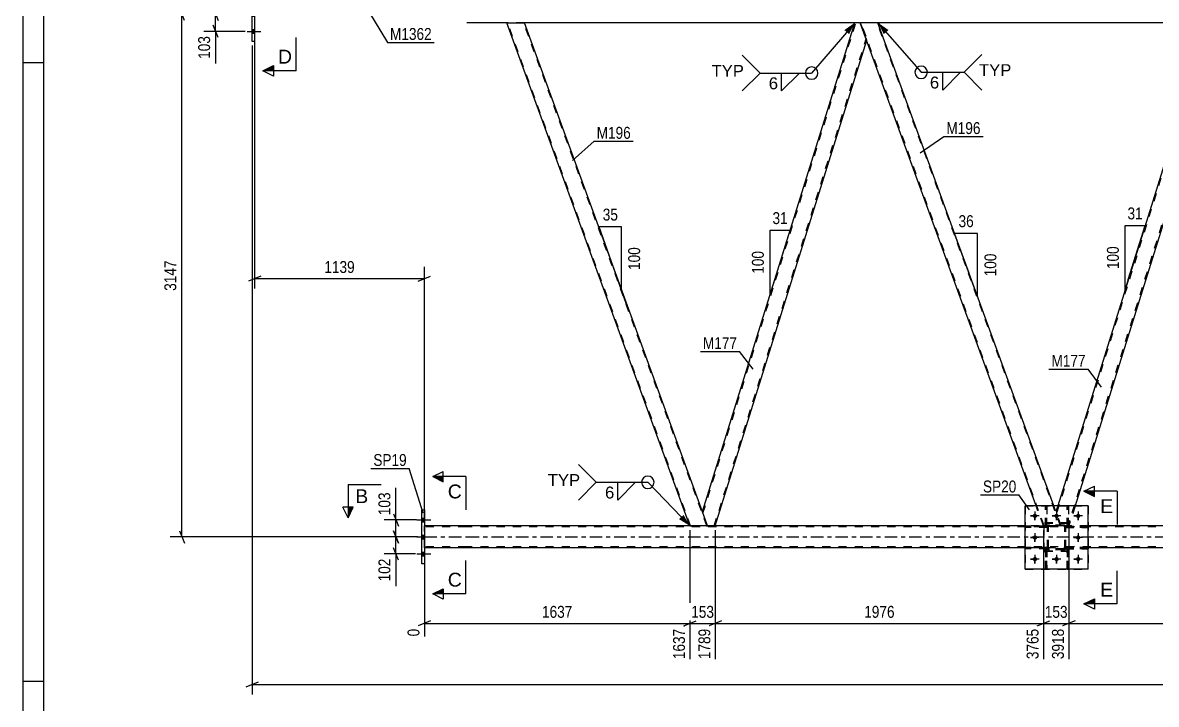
# Model space of a CAD drawing. Header units: millimetres. Extents: x 0 to 841, y 0 to 594.
# Drawn here: x 0 to 273, y 292.5 to 456.6 of the extents above; entities that cross this region are included whole.
import ezdxf

# ---------------------------------------------------------------- set-up
doc = ezdxf.new("R2010")
doc.units = ezdxf.units.MM
doc.linetypes.add('DXK_LINE_DOT2', pattern=[3.9198, 1.9599, -1.9599])
doc.linetypes.add('DXK_LINE_DOT3', pattern=[5.9187, 2.979, -0.9799, 0.9799, -0.9799])
doc.styles.add('Arial', font='ARIAL.TTF', dxfattribs={"height": 0.2})
doc.styles.add('Arial Narrow', font='ARIALN.TTF', dxfattribs={"height": 0.2})

# ---------------------------------------------------------------- blocks, each defined once
blk = doc.blocks.new('Unknown-814748373-1133')
at = {"color": 5, "linetype": 'Continuous'}
for p, q in [((0, 594), (0, 0)), ((5, 589), (5, 5)), ((5, 447), (0, 447)), ((5, 298), (0, 298))]:
    blk.add_line(p, q, dxfattribs=at)
blk = doc.blocks.new('Bolt-814748373-3107 - 3007')
at = {"color": 1, "linetype": 'Continuous'}
for p, q in [((243.75, 338.88), (243.75, 338.18)), ((248.95, 338.88), (248.95, 338.18)), ((254.15, 338.88), (254.15, 338.18)), ((242.71, 337.84), (243.4, 337.84)), ((243.75, 336.8), (243.75, 337.49)), ((244.79, 337.84), (244.1, 337.84)), ((247.91, 337.84), (248.6, 337.84)), ((248.95, 336.8), (248.95, 337.49)), ((249.99, 337.84), (249.3, 337.84)), ((253.11, 337.84), (253.8, 337.84)), ((254.15, 336.8), (254.15, 337.49)), ((255.19, 337.84), (254.5, 337.84)), ((243.75, 333.68), (243.75, 332.98)), ((254.15, 333.68), (254.15, 332.98)), ((242.71, 332.64), (243.4, 332.64)), ((243.75, 331.6), (243.75, 332.29)), ((244.79, 332.64), (244.1, 332.64)), ((253.11, 332.64), (253.8, 332.64)), ((254.15, 331.6), (254.15, 332.29)), ((255.19, 332.64), (254.5, 332.64)), ((243.75, 328.48), (243.75, 327.78)), ((248.95, 328.48), (248.95, 327.78)), ((254.15, 328.48), (254.15, 327.78)), ((242.71, 327.44), (243.4, 327.44)), ((243.75, 326.4), (243.75, 327.09)), ((244.79, 327.44), (244.1, 327.44)), ((247.91, 327.44), (248.6, 327.44)), ((248.95, 326.4), (248.95, 327.09)), ((249.99, 327.44), (249.3, 327.44)), ((253.11, 327.44), (253.8, 327.44)), ((254.15, 326.4), (254.15, 327.09)), ((255.19, 327.44), (254.5, 327.44))]:
    blk.add_line(p, q, dxfattribs=at)
blk = doc.blocks.new('Part-814748373-3459 - 3007')
at = {"color": 7, "linetype": 'DXK_LINE_DOT2'}
for p, q in [((251.95, 336.04), (245.95, 336.04)), ((245.95, 329.24), (245.95, 336.04)), ((251.95, 329.24), (251.95, 336.04)), ((251.95, 329.24), (245.95, 329.24))]:
    blk.add_line(p, q, dxfattribs=at)
blk = doc.blocks.new('Part-814748373-3338 - 3007')
at = {"color": 2, "linetype": 'Continuous'}
for p, q in [((160.67, 335.42), (116.55, 456.64)), ((116.55, 456.64), (120.81, 456.64)), ((163.69, 338.84), (120.81, 456.64))]:
    blk.add_line(p, q, dxfattribs=at)
at = {"color": 7, "linetype": 'DXK_LINE_DOT2'}
for p, q in [((160.84, 335.42), (116.72, 456.64)), ((164.76, 335.42), (120.64, 456.64)), ((164.93, 335.42), (163.69, 338.84)), ((160.67, 335.42), (164.93, 335.42))]:
    blk.add_line(p, q, dxfattribs=at)
blk = doc.blocks.new('Bolt-814748373-3244 - 3007')
at = {"linetype": 'Continuous'}
for points in [[(96.73, 336.44), (96.73, 337.32), (96.09, 337.32), (96.09, 336.44)], [(96.73, 336.44), (96.73, 337.32), (96.09, 337.32), (96.09, 336.44)], [(96.73, 336.44), (96.73, 337.32), (96.09, 337.32), (96.09, 336.44)], [(96.73, 332.34), (96.73, 333.22), (96.09, 333.22), (96.09, 332.34)], [(96.73, 332.34), (96.73, 333.22), (96.09, 333.22), (96.09, 332.34)], [(96.73, 328.24), (96.73, 329.12), (96.09, 329.12), (96.09, 328.24)], [(96.73, 328.24), (96.73, 329.12), (96.09, 329.12), (96.09, 328.24)], [(96.73, 328.24), (96.73, 329.12), (96.09, 329.12), (96.09, 328.24)]]:
    blk.add_hatch(color=1, dxfattribs=at).paths.add_polyline_path(points)
at = {"color": 1, "linetype": 'Continuous'}
for p, q in [((94.93, 336.88), (98.25, 336.88)), ((94.93, 336.88), (98.25, 336.88)), ((94.93, 336.88), (98.25, 336.88)), ((96.09, 337.32), (96.73, 337.32)), ((96.09, 337.32), (96.73, 337.32)), ((96.09, 337.32), (96.73, 337.32)), ((96.09, 336.44), (96.73, 336.44)), ((96.09, 336.44), (96.73, 336.44)), ((96.09, 336.44), (96.73, 336.44)), ((96.09, 333.22), (96.73, 333.22)), ((96.09, 333.22), (96.73, 333.22)), ((94.93, 332.78), (98.25, 332.78)), ((94.93, 332.78), (98.25, 332.78)), ((96.09, 332.34), (96.73, 332.34)), ((96.09, 332.34), (96.73, 332.34)), ((94.93, 328.68), (98.25, 328.68)), ((94.93, 328.68), (98.25, 328.68)), ((94.93, 328.68), (98.25, 328.68)), ((96.09, 329.12), (96.73, 329.12)), ((96.09, 329.12), (96.73, 329.12)), ((96.09, 329.12), (96.73, 329.12)), ((96.09, 328.24), (96.73, 328.24)), ((96.09, 328.24), (96.73, 328.24)), ((96.09, 328.24), (96.73, 328.24))]:
    blk.add_line(p, q, dxfattribs=at)
blk = doc.blocks.new('Bolt-814748373-3245 - 3007')
at = {"linetype": 'Continuous'}
for points in [[(55.86, 462.3), (55.86, 463.18), (55.22, 463.18), (55.22, 462.3)], [(55.86, 462.3), (55.86, 463.18), (55.22, 463.18), (55.22, 462.3)], [(55.86, 462.3), (55.86, 463.18), (55.22, 463.18), (55.22, 462.3)], [(55.86, 458.2), (55.86, 459.08), (55.22, 459.08), (55.22, 458.2)], [(55.86, 458.2), (55.86, 459.08), (55.22, 459.08), (55.22, 458.2)], [(55.86, 454.1), (55.86, 454.98), (55.22, 454.98), (55.22, 454.1)], [(55.86, 454.1), (55.86, 454.98), (55.22, 454.98), (55.22, 454.1)], [(55.86, 454.1), (55.86, 454.98), (55.22, 454.98), (55.22, 454.1)]]:
    blk.add_hatch(color=1, dxfattribs=at).paths.add_polyline_path(points)
at = {"color": 1, "linetype": 'Continuous'}
for p, q in [((54.06, 462.74), (57.38, 462.74)), ((54.06, 462.74), (57.38, 462.74)), ((54.06, 462.74), (57.38, 462.74)), ((55.22, 463.18), (55.86, 463.18)), ((55.22, 463.18), (55.86, 463.18)), ((55.22, 463.18), (55.86, 463.18)), ((55.22, 462.3), (55.86, 462.3)), ((55.22, 462.3), (55.86, 462.3)), ((55.22, 462.3), (55.86, 462.3)), ((54.06, 458.64), (57.38, 458.64)), ((54.06, 458.64), (57.38, 458.64)), ((55.22, 459.08), (55.86, 459.08)), ((55.22, 459.08), (55.86, 459.08)), ((55.22, 458.2), (55.86, 458.2)), ((55.22, 458.2), (55.86, 458.2)), ((54.06, 454.54), (57.38, 454.54)), ((54.06, 454.54), (57.38, 454.54)), ((54.06, 454.54), (57.38, 454.54)), ((55.22, 454.98), (55.86, 454.98)), ((55.22, 454.98), (55.86, 454.98)), ((55.22, 454.98), (55.86, 454.98)), ((55.22, 454.1), (55.86, 454.1)), ((55.22, 454.1), (55.86, 454.1)), ((55.22, 454.1), (55.86, 454.1))]:
    blk.add_line(p, q, dxfattribs=at)
blk = doc.blocks.new('Part-814748373-3254 - 3007')
at = {"color": 7, "linetype": 'DXK_LINE_DOT2'}
for p, q in [((251.5, 325.04), (251.5, 329.87)), ((251.5, 329.87), (251.82, 329.87)), ((251.5, 329.27), (251.82, 329.27)), ((251.82, 329.87), (251.82, 325.04)), ((251.82, 325.04), (251.5, 325.04))]:
    blk.add_line(p, q, dxfattribs=at)
blk = doc.blocks.new('Part-814748373-3262 - 3007')
at = {"color": 7, "linetype": 'DXK_LINE_DOT2'}
for p, q in [((285.76, 456.64), (248.94, 338.52)), ((288.23, 452.76), (251.66, 335.42)), ((288.37, 452.39), (288.35, 452.44)), ((288.37, 452.39), (288.35, 452.44)), ((249.22, 340.24), (248.8, 338.89)), ((250.07, 335.42), (248.8, 338.89)), ((253.41, 340.24), (251.91, 335.42)), ((251.91, 335.42), (250.07, 335.42))]:
    blk.add_line(p, q, dxfattribs=at)
at = {"color": 2, "linetype": 'Continuous'}
for p, q in [((285.5, 456.64), (249.22, 340.24)), ((286.82, 456.64), (285.5, 456.64)), ((288.35, 452.44), (286.82, 456.64)), ((288.37, 452.39), (253.41, 340.24))]:
    blk.add_line(p, q, dxfattribs=at)
blk = doc.blocks.new('Part-814748373-3267 - 3007')
at = {"color": 2, "linetype": 'Continuous'}
for p, q in [((205.94, 456.64), (201.69, 456.64)), ((248.31, 340.24), (205.94, 456.64)), ((244.06, 340.24), (203.22, 452.44))]:
    blk.add_line(p, q, dxfattribs=at)
at = {"color": 7, "linetype": 'DXK_LINE_DOT2'}
for p, q in [((201.69, 456.64), (203.22, 452.44)), ((245.98, 335.42), (201.86, 456.64)), ((249.9, 335.42), (205.77, 456.64)), ((245.81, 335.42), (244.06, 340.24)), ((250.07, 335.42), (248.31, 340.24)), ((250.07, 335.42), (245.81, 335.42))]:
    blk.add_line(p, q, dxfattribs=at)
blk = doc.blocks.new('Part-814748373-3272 - 3007')
at = {"color": 2, "linetype": 'Continuous'}
for p, q in [((163.67, 338.89), (200.37, 456.64)), ((201.69, 456.64), (200.37, 456.64)), ((203.22, 452.44), (201.69, 456.64)), ((166.78, 335.42), (203.24, 452.39)), ((164.93, 335.42), (163.69, 338.84))]:
    blk.add_line(p, q, dxfattribs=at)
at = {"color": 7, "linetype": 'DXK_LINE_DOT2'}
for p, q in [((163.8, 338.52), (200.62, 456.64)), ((166.52, 335.42), (203.1, 452.76)), ((203.24, 452.39), (203.22, 452.44)), ((203.24, 452.39), (203.22, 452.44)), ((163.69, 338.84), (163.67, 338.89)), ((164.93, 335.42), (166.78, 335.42))]:
    blk.add_line(p, q, dxfattribs=at)
blk = doc.blocks.new('Part-814748373-3285 - 3007')
at = {"color": 2, "linetype": 'Continuous'}
for p, q in [((106.85, 335.42), (96.73, 335.42)), ((241.35, 335.42), (106.95, 335.42)), ((496.75, 335.42), (256.55, 335.42)), ((106.85, 330.14), (96.73, 330.14)), ((241.35, 330.14), (106.95, 330.14)), ((496.75, 330.14), (256.55, 330.14))]:
    blk.add_line(p, q, dxfattribs=at)
at = {"color": 7, "linetype": 'DXK_LINE_DOT2'}
for p, q in [((96.73, 330.14), (96.73, 335.42)), ((106.85, 335.18), (96.73, 335.18)), ((782.45, 335.18), (106.95, 335.18)), ((256.55, 335.42), (241.35, 335.42)), ((106.85, 330.38), (96.73, 330.38)), ((782.45, 330.38), (106.95, 330.38)), ((256.55, 330.14), (241.35, 330.14))]:
    blk.add_line(p, q, dxfattribs=at)
at = {"color": 7, "linetype": 'DXK_LINE_DOT3'}
for p, q in [((96.73, 332.78), (106.85, 332.78)), ((106.95, 332.78), (782.45, 332.78))]:
    blk.add_line(p, q, dxfattribs=at)
blk = doc.blocks.new('Part-814748373-3290 - 3007')
at = {"color": 2, "linetype": 'Continuous'}
for p, q in [((96.09, 326.28), (96.09, 339.28)), ((96.09, 339.28), (96.73, 339.28)), ((96.73, 339.28), (96.73, 326.28)), ((96.73, 326.28), (96.09, 326.28))]:
    blk.add_line(p, q, dxfattribs=at)
blk = doc.blocks.new('Part-814748373-3408 - 3007')
at = {"color": 7, "linetype": 'DXK_LINE_DOT2'}
for p, q in [((256.55, 330.2), (251.15, 330.2)), ((251.15, 330.2), (251.15, 329.88)), ((251.15, 329.88), (256.55, 329.88)), ((251.75, 329.88), (251.75, 330.2)), ((256.55, 329.88), (256.55, 330.2))]:
    blk.add_line(p, q, dxfattribs=at)
blk = doc.blocks.new('Part-814748373-3316 - 3007')
at = {"color": 2, "linetype": 'Continuous'}
for p, q in [((116.55, 456.64), (106.95, 456.64)), ((200.37, 456.64), (120.81, 456.64)), ((285.5, 456.64), (205.94, 456.64))]:
    blk.add_line(p, q, dxfattribs=at)
at = {"color": 7, "linetype": 'DXK_LINE_DOT2'}
for p, q in [((120.81, 456.64), (116.55, 456.64)), ((205.94, 456.64), (200.37, 456.64))]:
    blk.add_line(p, q, dxfattribs=at)
blk = doc.blocks.new('Part-814748373-3438 - 3007')
at = {"color": 7, "linetype": 'DXK_LINE_DOT2'}
for p, q in [((246.75, 330.2), (241.35, 330.2)), ((241.35, 329.88), (241.35, 330.2)), ((246.75, 329.88), (241.35, 329.88)), ((246.15, 329.88), (246.15, 330.2)), ((246.75, 330.2), (246.75, 329.88))]:
    blk.add_line(p, q, dxfattribs=at)
blk = doc.blocks.new('Bolt-814748373-3317 - 3007')
at = {"linetype": 'Continuous'}
for points in [[(244.27, 337.84, -1), (243.23, 337.84, -1)], [(249.47, 337.84, -1), (248.43, 337.84, -1)], [(254.67, 337.84, -1), (253.63, 337.84, -1)], [(244.27, 332.64, -1), (243.23, 332.64, -1)], [(254.67, 332.64, -1), (253.63, 332.64, -1)], [(244.27, 327.44, -1), (243.23, 327.44, -1)], [(249.47, 327.44, -1), (248.43, 327.44, -1)], [(254.67, 327.44, -1), (253.63, 327.44, -1)]]:
    blk.add_hatch(color=1, dxfattribs=at).paths.add_polyline_path(points)
at = {"color": 1, "linetype": 'Continuous'}
for p, q in [((243.75, 338.88), (243.75, 336.8)), ((248.95, 338.88), (248.95, 336.8)), ((254.15, 338.88), (254.15, 336.8)), ((244.79, 337.84), (242.71, 337.84)), ((249.99, 337.84), (247.91, 337.84)), ((255.19, 337.84), (253.11, 337.84)), ((243.75, 333.68), (243.75, 331.6)), ((254.15, 333.68), (254.15, 331.6)), ((244.79, 332.64), (242.71, 332.64)), ((255.19, 332.64), (253.11, 332.64)), ((243.75, 328.48), (243.75, 326.4)), ((248.95, 328.48), (248.95, 326.4)), ((254.15, 328.48), (254.15, 326.4)), ((244.79, 327.44), (242.71, 327.44)), ((249.99, 327.44), (247.91, 327.44)), ((255.19, 327.44), (253.11, 327.44))]:
    blk.add_line(p, q, dxfattribs=at)
blk = doc.blocks.new('Part-814748373-3388 - 3007')
at = {"color": 7, "linetype": 'DXK_LINE_DOT2'}
for p, q in [((246.3, 325.04), (246.3, 329.87)), ((246.3, 329.87), (246.62, 329.87)), ((246.3, 329.27), (246.62, 329.27)), ((246.62, 329.87), (246.62, 325.04)), ((246.62, 325.04), (246.3, 325.04))]:
    blk.add_line(p, q, dxfattribs=at)
blk = doc.blocks.new('Part-814748373-3394 - 3007')
at = {"color": 7, "linetype": 'DXK_LINE_DOT2'}
for p, q in [((246.3, 335.39), (246.3, 340.24)), ((246.3, 340.24), (246.62, 340.24)), ((246.62, 340.24), (246.62, 335.39)), ((246.3, 335.99), (246.62, 335.99)), ((246.62, 335.39), (246.3, 335.39))]:
    blk.add_line(p, q, dxfattribs=at)
blk = doc.blocks.new('Part-814748373-3399 - 3007')
at = {"color": 7, "linetype": 'DXK_LINE_DOT2'}
for p, q in [((251.15, 335.08), (251.15, 335.4)), ((251.15, 335.4), (256.55, 335.4)), ((256.55, 335.08), (251.15, 335.08)), ((251.75, 335.08), (251.75, 335.4)), ((256.55, 335.4), (256.55, 335.08))]:
    blk.add_line(p, q, dxfattribs=at)
blk = doc.blocks.new('Part-814748373-3405 - 3007')
at = {"color": 7, "linetype": 'DXK_LINE_DOT2'}
for p, q in [((256.55, 335.4), (251.15, 335.4)), ((251.15, 335.4), (251.15, 335.08)), ((251.15, 335.08), (256.55, 335.08)), ((251.75, 335.08), (251.75, 335.4)), ((256.55, 335.08), (256.55, 335.4))]:
    blk.add_line(p, q, dxfattribs=at)
blk = doc.blocks.new('Part-814748373-3411 - 3007')
at = {"color": 7, "linetype": 'DXK_LINE_DOT2'}
for p, q in [((251.5, 335.39), (251.5, 340.24)), ((251.5, 340.24), (251.82, 340.24)), ((251.82, 340.24), (251.82, 335.39)), ((251.5, 335.99), (251.82, 335.99)), ((251.82, 335.39), (251.5, 335.39))]:
    blk.add_line(p, q, dxfattribs=at)
blk = doc.blocks.new('Part-814748373-3416 - 3007')
at = {"color": 7, "linetype": 'DXK_LINE_DOT2'}
for p, q in [((251.95, 336.17), (245.95, 336.17)), ((245.95, 329.37), (245.95, 336.17)), ((251.95, 329.37), (251.95, 336.17)), ((251.95, 329.37), (245.95, 329.37))]:
    blk.add_line(p, q, dxfattribs=at)
blk = doc.blocks.new('Part-814748373-3432 - 3007')
at = {"color": 7, "linetype": 'DXK_LINE_DOT2'}
for p, q in [((251.15, 329.88), (251.15, 330.2)), ((251.15, 330.2), (256.55, 330.2)), ((256.55, 329.88), (251.15, 329.88)), ((251.75, 329.88), (251.75, 330.2)), ((256.55, 330.2), (256.55, 329.88))]:
    blk.add_line(p, q, dxfattribs=at)
blk = doc.blocks.new('Part-814748373-3435 - 3007')
at = {"color": 7, "linetype": 'DXK_LINE_DOT2'}
for p, q in [((246.75, 335.4), (241.35, 335.4)), ((241.35, 335.08), (241.35, 335.4)), ((246.75, 335.08), (241.35, 335.08)), ((246.15, 335.08), (246.15, 335.4)), ((246.75, 335.4), (246.75, 335.08))]:
    blk.add_line(p, q, dxfattribs=at)
blk = doc.blocks.new('Part-814748373-3441 - 3007')
at = {"color": 2, "linetype": 'Continuous'}
for p, q in [((251.5, 340.24), (251.5, 340.24)), ((251.82, 340.24), (251.5, 340.24)), ((251.82, 340.24), (251.82, 340.24))]:
    blk.add_line(p, q, dxfattribs=at)
at = {"color": 7, "linetype": 'DXK_LINE_DOT2'}
for p, q in [((251.5, 335.39), (251.5, 340.24)), ((251.82, 335.39), (251.82, 340.24)), ((251.5, 335.99), (251.82, 335.99)), ((251.82, 335.39), (251.5, 335.39))]:
    blk.add_line(p, q, dxfattribs=at)
blk = doc.blocks.new('Part-814748373-3450 - 3007')
at = {"color": 7, "linetype": 'DXK_LINE_DOT2'}
for p, q in [((246.62, 329.87), (246.3, 329.87)), ((246.3, 329.87), (246.3, 325.04)), ((246.3, 329.27), (246.62, 329.27)), ((246.62, 325.04), (246.62, 329.87)), ((246.3, 325.04), (246.62, 325.04))]:
    blk.add_line(p, q, dxfattribs=at)
blk = doc.blocks.new('Part-814748373-3456 - 3007')
at = {"color": 2, "linetype": 'Continuous'}
for p, q in [((256.55, 340.24), (241.35, 340.24)), ((241.35, 325.04), (241.35, 340.24)), ((256.55, 325.04), (256.55, 340.24)), ((256.55, 325.04), (241.35, 325.04))]:
    blk.add_line(p, q, dxfattribs=at)
blk = doc.blocks.new('Part-814748373-3457 - 3007')
at = {"color": 7, "linetype": 'DXK_LINE_DOT2'}
for p, q in [((241.35, 340.24), (256.55, 340.24)), ((241.35, 340.24), (241.35, 325.04)), ((256.55, 340.24), (256.55, 325.04)), ((241.35, 325.04), (256.55, 325.04))]:
    blk.add_line(p, q, dxfattribs=at)
blk = doc.blocks.new('Part-814748373-3458 - 3007')
at = {"color": 7, "linetype": 'DXK_LINE_DOT2'}
for p, q in [((246.75, 335.16), (246.79, 335.34)), ((246.79, 335.34), (246.75, 335.16)), ((246.75, 330.12), (246.75, 335.16)), ((246.99, 335.16), (247.01, 335.25)), ((246.99, 330.12), (246.99, 335.16)), ((247.01, 335.25), (247.06, 335.33)), ((247.04, 335.6), (247.23, 335.64)), ((247.23, 335.64), (247.04, 335.6)), ((247.06, 335.33), (247.14, 335.38)), ((247.14, 335.38), (247.23, 335.4)), ((250.67, 335.64), (247.23, 335.64)), ((247.23, 335.4), (250.67, 335.4)), ((250.67, 335.64), (250.85, 335.6)), ((250.85, 335.6), (250.67, 335.64)), ((250.67, 335.4), (250.76, 335.38)), ((250.76, 335.38), (250.84, 335.33)), ((250.84, 335.33), (250.89, 335.25)), ((250.89, 335.25), (250.91, 335.16)), ((250.91, 330.12), (250.91, 335.16)), ((251.11, 335.34), (251.15, 335.16)), ((251.15, 335.16), (251.11, 335.34)), ((251.15, 330.12), (251.15, 335.16)), ((246.79, 329.93), (246.75, 330.12)), ((246.75, 330.12), (246.79, 329.93)), ((247.01, 330.03), (246.99, 330.12)), ((247.06, 329.95), (247.01, 330.03)), ((247.23, 329.64), (247.04, 329.67)), ((247.04, 329.67), (247.23, 329.64)), ((247.14, 329.9), (247.06, 329.95)), ((247.23, 329.88), (247.14, 329.9)), ((250.67, 329.88), (247.23, 329.88)), ((250.67, 329.64), (247.23, 329.64)), ((250.76, 329.9), (250.67, 329.88)), ((250.85, 329.67), (250.67, 329.64)), ((250.67, 329.64), (250.85, 329.67)), ((250.84, 329.95), (250.76, 329.9)), ((250.89, 330.03), (250.84, 329.95)), ((250.91, 330.12), (250.89, 330.03)), ((251.15, 330.12), (251.11, 329.93)), ((251.11, 329.93), (251.15, 330.12))]:
    blk.add_line(p, q, dxfattribs=at)
at = {"color": 7, "linetype": 'DXK_LINE_DOT3'}
blk.add_line((248.95, 332.64), (248.95, 332.64), dxfattribs=at)
at = {"color": 7, "linetype": 'DXK_LINE_DOT2'}
for centre, start, end in [((247.23, 335.16), 112.5, 157.5), ((247.23, 335.16), 112.5, 157.5), ((250.67, 335.16), 22.5, 67.5), ((250.67, 335.16), 22.5, 67.5), ((247.23, 330.12), 202.5, 247.5), ((247.23, 330.12), 202.5, 247.5), ((250.67, 330.12), 292.5, 337.5), ((250.67, 330.12), 292.5, 337.5)]:
    blk.add_arc(centre, 0.48, start, end, dxfattribs=at)
blk = doc.blocks.new('Part-814748373-3470 - 3007')
at = {"color": 2, "linetype": 'Continuous'}
for p, q in [((246.3, 340.24), (246.3, 340.24)), ((246.62, 340.24), (246.3, 340.24)), ((246.62, 340.24), (246.62, 340.24))]:
    blk.add_line(p, q, dxfattribs=at)
at = {"color": 7, "linetype": 'DXK_LINE_DOT2'}
for p, q in [((246.3, 335.39), (246.3, 340.24)), ((246.62, 335.39), (246.62, 340.24)), ((246.3, 335.99), (246.62, 335.99)), ((246.62, 335.39), (246.3, 335.39))]:
    blk.add_line(p, q, dxfattribs=at)
blk = doc.blocks.new('Part-814748373-3478 - 3007')
at = {"color": 7, "linetype": 'DXK_LINE_DOT2'}
for p, q in [((251.82, 329.87), (251.5, 329.87)), ((251.5, 329.87), (251.5, 325.04)), ((251.5, 329.27), (251.82, 329.27)), ((251.82, 325.04), (251.82, 329.87)), ((251.5, 325.04), (251.82, 325.04))]:
    blk.add_line(p, q, dxfattribs=at)
blk = doc.blocks.new('Part-814748373-3484 - 3007')
at = {"color": 2, "linetype": 'Continuous'}
for p, q in [((55.22, 452.14), (55.22, 465.14)), ((55.22, 465.14), (55.86, 465.14)), ((55.86, 465.14), (55.86, 452.14)), ((55.86, 452.14), (55.22, 452.14))]:
    blk.add_line(p, q, dxfattribs=at)
blk = doc.blocks.new('Part-814748373-3485 - 3007')
at = {"color": 7, "linetype": 'DXK_LINE_DOT2'}
for p, q in [((246.75, 335.16), (246.79, 335.34)), ((246.79, 335.34), (246.75, 335.16)), ((246.75, 330.12), (246.75, 335.16)), ((246.99, 335.16), (247.01, 335.25)), ((246.99, 330.12), (246.99, 335.16)), ((247.01, 335.25), (247.06, 335.33)), ((247.04, 335.6), (247.23, 335.64)), ((247.23, 335.64), (247.04, 335.6)), ((247.06, 335.33), (247.14, 335.38)), ((247.14, 335.38), (247.23, 335.4)), ((250.67, 335.64), (247.23, 335.64)), ((247.23, 335.4), (250.67, 335.4)), ((250.67, 335.64), (250.85, 335.6)), ((250.85, 335.6), (250.67, 335.64)), ((250.67, 335.4), (250.76, 335.38)), ((250.76, 335.38), (250.84, 335.33)), ((250.84, 335.33), (250.89, 335.25)), ((250.89, 335.25), (250.91, 335.16)), ((250.91, 330.12), (250.91, 335.16)), ((251.11, 335.34), (251.15, 335.16)), ((251.15, 335.16), (251.11, 335.34)), ((251.15, 330.12), (251.15, 335.16)), ((246.79, 329.93), (246.75, 330.12)), ((246.75, 330.12), (246.79, 329.93)), ((247.01, 330.03), (246.99, 330.12)), ((247.06, 329.95), (247.01, 330.03)), ((247.23, 329.64), (247.04, 329.67)), ((247.04, 329.67), (247.23, 329.64)), ((247.14, 329.9), (247.06, 329.95)), ((247.23, 329.88), (247.14, 329.9)), ((250.67, 329.88), (247.23, 329.88)), ((250.67, 329.64), (247.23, 329.64)), ((250.76, 329.9), (250.67, 329.88)), ((250.85, 329.67), (250.67, 329.64)), ((250.67, 329.64), (250.85, 329.67)), ((250.84, 329.95), (250.76, 329.9)), ((250.89, 330.03), (250.84, 329.95)), ((250.91, 330.12), (250.89, 330.03)), ((251.15, 330.12), (251.11, 329.93)), ((251.11, 329.93), (251.15, 330.12))]:
    blk.add_line(p, q, dxfattribs=at)
at = {"color": 7, "linetype": 'DXK_LINE_DOT3'}
blk.add_line((248.95, 332.64), (248.95, 332.64), dxfattribs=at)
at = {"color": 7, "linetype": 'DXK_LINE_DOT2'}
for centre, start, end in [((247.23, 335.16), 112.5, 157.5), ((247.23, 335.16), 112.5, 157.5), ((250.67, 335.16), 22.5, 67.5), ((250.67, 335.16), 22.5, 67.5), ((247.23, 330.12), 202.5, 247.5), ((247.23, 330.12), 202.5, 247.5), ((250.67, 330.12), 292.5, 337.5), ((250.67, 330.12), 292.5, 337.5)]:
    blk.add_arc(centre, 0.48, start, end, dxfattribs=at)
blk = doc.blocks.new('Part-814748373-3488 - 3007')
at = {"color": 7, "linetype": 'DXK_LINE_DOT2'}
for p, q in [((246.75, 335.4), (241.35, 335.4)), ((241.35, 335.4), (241.35, 335.08)), ((246.75, 335.08), (241.35, 335.08)), ((246.15, 335.08), (246.15, 335.4)), ((246.75, 335.08), (246.75, 335.4))]:
    blk.add_line(p, q, dxfattribs=at)
blk = doc.blocks.new('Part-814748373-3489 - 3007')
at = {"color": 7, "linetype": 'DXK_LINE_DOT2'}
for p, q in [((246.75, 330.2), (241.35, 330.2)), ((241.35, 330.2), (241.35, 329.88)), ((246.75, 329.88), (241.35, 329.88)), ((246.15, 329.88), (246.15, 330.2)), ((246.75, 329.88), (246.75, 330.2))]:
    blk.add_line(p, q, dxfattribs=at)
blk = doc.blocks.new('StraightDimension-814748373-3992 - 3007')
at = {"color": 7, "linetype": 'Continuous'}
for p, q in [((55.22, 451.14), (55.22, 294.81)), ((56.72, 297.81), (53.72, 296.61)), ((55.22, 297.21), (793.31, 297.21))]:
    blk.add_line(p, q, dxfattribs=at)
blk = doc.blocks.new('StraightDimension-814748373-3955 - 3007')
at = {"color": 7, "linetype": 'Continuous'}
for p, q in [((160.67, 334.42), (160.67, 303.35)), ((96.73, 329.14), (96.73, 308.83)), ((98.23, 312.56), (95.23, 311.36)), ((96.73, 311.96), (160.67, 311.96)), ((159.17, 311.36), (162.17, 312.56))]:
    blk.add_line(p, q, dxfattribs=at)
at = {"color": 0}
blk.add_wipeout([(132.96, 312.71), (132.96, 316.91), (124.45, 316.91), (124.45, 312.71)], dxfattribs=at)
at = {"color": 0, "linetype": 'Continuous'}
for points in [[(96.13, 311.26), (91.93, 311.26), (91.93, 308.23), (96.13, 308.23)], [(160.07, 311.26), (155.87, 311.26), (155.87, 302.75), (160.07, 302.75)]]:
    blk.add_wipeout(points, dxfattribs=at)
at = {"color": 3, "style": 'Arial Narrow'}
blk.add_text('1637', height=2.863, dxfattribs=at).set_placement((125.05, 313.31))
at = {"color": 3, "linetype": 'Continuous', "style": 'Arial Narrow'}
for s, height, p in [('0', 2.86, (95.53, 308.83)), ('1637', 2.863, (159.47, 303.35))]:
    blk.add_text(s, height=height, rotation=90.0002, dxfattribs=at).set_placement(p)
blk = doc.blocks.new('AngleDimension-814748373-3550 - 3007')
at = {"color": 7, "linetype": 'Continuous'}
for p, q in [((265.45, 407.77), (270.27, 407.77)), ((265.45, 392.3), (270.27, 407.77)), ((265.45, 392.3), (265.45, 407.77)), ((266.22, 394.77), (270.27, 407.77))]:
    blk.add_line(p, q, dxfattribs=at)
at = {"color": 0}
for points in [[(270.29, 408.67), (270.29, 412.87), (265.43, 412.87), (265.43, 408.67)], [(264.55, 403.38), (260.35, 403.38), (260.35, 396.69), (264.55, 396.69)]]:
    blk.add_wipeout(points, dxfattribs=at)
at = {"color": 3, "style": 'Arial Narrow'}
blk.add_text('31', height=2.863, dxfattribs=at).set_placement((266.03, 409.27))
blk.add_text('100', height=2.863, rotation=90.0002, dxfattribs=at).set_placement((263.95, 397.29))
blk = doc.blocks.new('AngleDimension-814748373-3564 - 3007')
at = {"color": 7, "linetype": 'Continuous'}
for p, q in [((179.96, 406.64), (184.79, 406.64)), ((179.96, 391.18), (184.79, 406.64)), ((179.96, 391.18), (179.96, 406.64)), ((180.04, 391.41), (179.96, 391.18))]:
    blk.add_line(p, q, dxfattribs=at)
at = {"color": 0}
for points in [[(184.8, 407.54), (184.8, 411.74), (179.95, 411.74), (179.95, 407.54)], [(179.06, 402.25), (174.86, 402.25), (174.86, 395.57), (179.06, 395.57)]]:
    blk.add_wipeout(points, dxfattribs=at)
at = {"color": 3, "style": 'Arial Narrow'}
blk.add_text('31', height=2.863, dxfattribs=at).set_placement((180.55, 408.14))
blk.add_text('100', height=2.863, rotation=90.0002, dxfattribs=at).set_placement((178.46, 396.17))
blk = doc.blocks.new('StraightDimension-814748373-3651 - 3007')
at = {"color": 7, "linetype": 'Continuous'}
for p, q in [((55.86, 455.64), (55.86, 392.61)), ((96.73, 336.42), (96.73, 397.86)), ((57.36, 395.61), (54.36, 394.41)), ((55.86, 395.01), (96.73, 395.01)), ((95.23, 394.41), (98.23, 395.61))]:
    blk.add_line(p, q, dxfattribs=at)
at = {"color": 0}
blk.add_wipeout([(80.55, 395.76), (80.55, 399.96), (72.04, 399.96), (72.04, 395.76)], dxfattribs=at)
at = {"color": 3, "style": 'Arial Narrow'}
blk.add_text('1139', height=2.863, dxfattribs=at).set_placement((72.64, 396.36))
blk = doc.blocks.new('StraightDimension-814748373-3674 - 3007')
at = {"color": 7, "linetype": 'Continuous'}
for p, q in [((54.22, 458.64), (35.48, 458.64)), ((38.93, 457.14), (37.73, 460.14)), ((38.33, 332.78), (38.33, 458.64)), ((37.73, 334.28), (38.93, 331.28)), ((95.09, 332.78), (35.48, 332.78))]:
    blk.add_line(p, q, dxfattribs=at)
at = {"color": 0}
blk.add_wipeout([(37.58, 399.97), (33.38, 399.97), (33.38, 391.46), (37.58, 391.46)], dxfattribs=at)
at = {"color": 3, "style": 'Arial Narrow'}
blk.add_text('3147', height=2.863, rotation=90.0002, dxfattribs=at).set_placement((36.98, 392.06))
blk = doc.blocks.new('StraightDimension-814748373-3679 - 3007')
at = {"color": 7, "linetype": 'Continuous'}
for p, q in [((245.81, 334.42), (245.81, 303.35)), ((251.91, 334.42), (251.91, 303.35)), ((244.31, 311.36), (247.31, 312.56)), ((245.81, 311.96), (251.91, 311.96)), ((253.41, 312.56), (250.41, 311.36))]:
    blk.add_line(p, q, dxfattribs=at)
at = {"color": 0}
blk.add_wipeout([(252.2, 312.71), (252.2, 316.91), (245.52, 316.91), (245.52, 312.71)], dxfattribs=at)
at = {"color": 0, "linetype": 'Continuous'}
blk.add_wipeout([(251.31, 311.26), (247.11, 311.26), (247.11, 302.75), (251.31, 302.75)], dxfattribs=at)
at = {"color": 3, "style": 'Arial Narrow'}
blk.add_text('153', height=2.863, dxfattribs=at).set_placement((246.12, 313.31))
at = {"color": 3, "linetype": 'Continuous', "style": 'Arial Narrow'}
blk.add_text('3918', height=2.863, rotation=90.0002, dxfattribs=at).set_placement((250.71, 303.35))
blk = doc.blocks.new('StraightDimension-814748373-3705 - 3007')
at = {"color": 7, "linetype": 'Continuous'}
for p, q in [((251.91, 334.42), (251.91, 303.35)), ((330.94, 334.42), (330.94, 303.35)), ((253.41, 312.56), (250.41, 311.36)), ((251.91, 311.96), (330.94, 311.96)), ((329.44, 311.36), (332.44, 312.56))]:
    blk.add_line(p, q, dxfattribs=at)
at = {"color": 0}
blk.add_wipeout([(295.68, 312.71), (295.68, 316.91), (287.17, 316.91), (287.17, 312.71)], dxfattribs=at)
at = {"color": 0, "linetype": 'Continuous'}
blk.add_wipeout([(330.34, 311.26), (326.14, 311.26), (326.14, 302.75), (330.34, 302.75)], dxfattribs=at)
at = {"color": 3, "style": 'Arial Narrow'}
blk.add_text('1976', height=2.863, dxfattribs=at).set_placement((287.77, 313.31))
at = {"color": 3, "linetype": 'Continuous', "style": 'Arial Narrow'}
blk.add_text('5893', height=2.863, rotation=90.0002, dxfattribs=at).set_placement((329.74, 303.35))
blk = doc.blocks.new('StraightDimension-814748373-3936 - 3007')
at = {"color": 7, "linetype": 'Continuous'}
for p, q in [((160.67, 334.42), (160.67, 303.35)), ((166.78, 334.42), (166.78, 303.35)), ((159.17, 311.36), (162.17, 312.56)), ((160.67, 311.96), (166.78, 311.96)), ((168.28, 312.56), (165.28, 311.36))]:
    blk.add_line(p, q, dxfattribs=at)
at = {"color": 0}
blk.add_wipeout([(167.07, 312.71), (167.07, 316.91), (160.38, 316.91), (160.38, 312.71)], dxfattribs=at)
at = {"color": 0, "linetype": 'Continuous'}
blk.add_wipeout([(166.18, 311.26), (161.98, 311.26), (161.98, 302.75), (166.18, 302.75)], dxfattribs=at)
at = {"color": 3, "style": 'Arial Narrow'}
blk.add_text('153', height=2.863, dxfattribs=at).set_placement((160.98, 313.31))
at = {"color": 3, "linetype": 'Continuous', "style": 'Arial Narrow'}
blk.add_text('1789', height=2.863, rotation=90.0002, dxfattribs=at).set_placement((165.58, 303.35))
blk = doc.blocks.new('StraightDimension-814748373-3967 - 3007')
at = {"color": 7, "linetype": 'Continuous'}
for p, q in [((166.78, 334.42), (166.78, 303.35)), ((245.81, 334.42), (245.81, 303.35)), ((168.28, 312.56), (165.28, 311.36)), ((166.78, 311.96), (245.81, 311.96)), ((244.31, 311.36), (247.31, 312.56))]:
    blk.add_line(p, q, dxfattribs=at)
at = {"color": 0}
blk.add_wipeout([(210.55, 312.71), (210.55, 316.91), (202.04, 316.91), (202.04, 312.71)], dxfattribs=at)
at = {"color": 0, "linetype": 'Continuous'}
blk.add_wipeout([(245.21, 311.26), (241.01, 311.26), (241.01, 302.75), (245.21, 302.75)], dxfattribs=at)
at = {"color": 3, "style": 'Arial Narrow'}
blk.add_text('1976', height=2.863, dxfattribs=at).set_placement((202.64, 313.31))
at = {"color": 3, "linetype": 'Continuous', "style": 'Arial Narrow'}
blk.add_text('3765', height=2.863, rotation=90.0002, dxfattribs=at).set_placement((244.61, 303.35))
blk = doc.blocks.new('StraightDimension-814748373-4522 - 3007')
at = {"color": 7, "linetype": 'Continuous'}
for p, q in [((53.56, 458.64), (43.62, 458.64)), ((45.87, 460.14), (47.07, 457.14)), ((46.47, 454.54), (46.47, 458.64)), ((47.07, 453.04), (45.87, 456.04)), ((53.56, 454.54), (43.62, 454.54))]:
    blk.add_line(p, q, dxfattribs=at)
at = {"color": 0}
blk.add_wipeout([(45.72, 454.02), (41.52, 454.02), (41.52, 447.33), (45.72, 447.33)], dxfattribs=at)
at = {"color": 7, "linetype": 'Continuous'}
blk.add_line((46.47, 454.54), (46.47, 446.81), dxfattribs=at)
blk.add_line((46.47, 454.54), (46.47, 446.81), dxfattribs=at)
at = {"color": 3, "style": 'Arial Narrow'}
blk.add_text('103', height=2.863, rotation=90.0002, dxfattribs=at).set_placement((45.12, 447.93))
blk = doc.blocks.new('StraightDimension-814748373-10727 - 3007')
at = {"color": 7, "linetype": 'Continuous'}
for p, q in [((94.8, 336.88), (87.03, 336.88)), ((89.28, 338.38), (90.48, 335.38)), ((89.88, 332.78), (89.88, 336.88)), ((90.48, 331.28), (89.28, 334.28)), ((94.8, 332.78), (87.03, 332.78))]:
    blk.add_line(p, q, dxfattribs=at)
at = {"color": 0}
blk.add_wipeout([(89.13, 344.09), (84.93, 344.09), (84.93, 337.41), (89.13, 337.41)], dxfattribs=at)
at = {"color": 7, "linetype": 'Continuous'}
blk.add_line((89.88, 336.88), (89.88, 344.62), dxfattribs=at)
blk.add_line((89.88, 336.88), (89.88, 344.62), dxfattribs=at)
at = {"color": 3, "style": 'Arial Narrow'}
blk.add_text('103', height=2.863, rotation=90.0002, dxfattribs=at).set_placement((88.53, 338.01))
blk = doc.blocks.new('StraightDimension-814748373-10728 - 3007')
at = {"color": 7, "linetype": 'Continuous'}
for p, q in [((89.28, 334.28), (90.48, 331.28)), ((94.8, 332.78), (87.03, 332.78)), ((89.88, 328.68), (89.88, 332.78)), ((94.56, 328.68), (87.03, 328.68)), ((90.48, 327.18), (89.28, 330.18))]:
    blk.add_line(p, q, dxfattribs=at)
at = {"color": 0}
blk.add_wipeout([(89.13, 328.16), (84.93, 328.16), (84.93, 321.47), (89.13, 321.47)], dxfattribs=at)
at = {"color": 7, "linetype": 'Continuous'}
blk.add_line((89.88, 328.68), (89.88, 320.95), dxfattribs=at)
blk.add_line((89.88, 328.68), (89.88, 320.95), dxfattribs=at)
at = {"color": 3, "style": 'Arial Narrow'}
blk.add_text('102', height=2.863, rotation=90.0002, dxfattribs=at).set_placement((88.53, 322.07))
blk = doc.blocks.new('AngleDimension-814748373-10757 - 3007')
at = {"color": 7, "linetype": 'Continuous'}
for p, q in [((144.17, 407.48), (138.85, 407.48)), ((144.17, 392.18), (138.85, 407.48)), ((144.17, 392.18), (144.17, 407.48)), ((145.37, 388.73), (144.17, 392.18))]:
    blk.add_line(p, q, dxfattribs=at)
at = {"color": 0}
for points in [[(143.94, 408.38), (143.94, 412.58), (139.08, 412.58), (139.08, 408.38)], [(149.27, 403.17), (145.07, 403.17), (145.07, 396.48), (149.27, 396.48)]]:
    blk.add_wipeout(points, dxfattribs=at)
at = {"color": 3, "style": 'Arial Narrow'}
blk.add_text('35', height=2.863, dxfattribs=at).set_placement((139.68, 408.98))
blk.add_text('100', height=2.863, rotation=90.0002, dxfattribs=at).set_placement((148.67, 397.08))
blk = doc.blocks.new('AngleDimension-814748373-10759 - 3007')
at = {"color": 7, "linetype": 'Continuous'}
for p, q in [((227.92, 396.28), (224.41, 405.9)), ((229.95, 405.9), (224.41, 405.9)), ((229.95, 390.68), (224.41, 405.9)), ((229.95, 390.68), (229.95, 405.9))]:
    blk.add_line(p, q, dxfattribs=at)
at = {"color": 0}
for points in [[(229.61, 406.8), (229.61, 411), (224.75, 411), (224.75, 406.8)], [(235.05, 401.64), (230.85, 401.64), (230.85, 394.95), (235.05, 394.95)]]:
    blk.add_wipeout(points, dxfattribs=at)
at = {"color": 3, "style": 'Arial Narrow'}
blk.add_text('36', height=2.863, dxfattribs=at).set_placement((225.35, 407.4))
blk.add_text('100', height=2.863, rotation=90.0002, dxfattribs=at).set_placement((234.45, 395.55))
blk = doc.blocks.new('Mark-814748373-3053 - 3007')
at = {"color": 0}
blk.add_wipeout([(98.51, 452.49), (98.51, 455.49), (88.45, 455.49), (88.45, 452.49)], dxfattribs=at)
blk.add_wipeout([(98.51, 452.49), (98.51, 455.49), (88.45, 455.49), (88.45, 452.49)], dxfattribs=at)
at = {"color": 30, "linetype": 'Continuous'}
for p, q in [((81.69, 462.09), (87.85, 451.89)), ((87.85, 451.89), (99.11, 451.89))]:
    blk.add_line(p, q, dxfattribs=at)
at = {"color": 3, "style": 'Arial Narrow'}
blk.add_text('M1362', height=2.863, dxfattribs=at).set_placement((88.45, 452.49))
blk = doc.blocks.new('Mark-814748373-3334 - 3007')
at = {"color": 0}
blk.add_wipeout([(146.44, 428.68), (146.44, 431.68), (138.21, 431.68), (138.21, 428.68)], dxfattribs=at)
blk.add_wipeout([(146.44, 428.68), (146.44, 431.68), (138.21, 431.68), (138.21, 428.68)], dxfattribs=at)
at = {"color": 30, "linetype": 'Continuous'}
for p, q in [((132.36, 423.45), (137.61, 428.08)), ((137.61, 428.08), (147.04, 428.08))]:
    blk.add_line(p, q, dxfattribs=at)
at = {"color": 3, "style": 'Arial Narrow'}
blk.add_text('M196', height=2.863, dxfattribs=at).set_placement((138.21, 428.68))
blk = doc.blocks.new('Mark-814748373-3258 - 3007')
at = {"color": 0}
blk.add_wipeout([(255.95, 373.77), (255.95, 376.77), (247.72, 376.77), (247.72, 373.77)], dxfattribs=at)
blk.add_wipeout([(255.95, 373.77), (255.95, 376.77), (247.72, 376.77), (247.72, 373.77)], dxfattribs=at)
at = {"color": 30, "linetype": 'Continuous'}
for p in [(247.12, 373.17), (259.75, 368.89)]:
    blk.add_line(p, (256.55, 373.17), dxfattribs=at)
at = {"color": 3, "style": 'Arial Narrow'}
blk.add_text('M177', height=2.863, dxfattribs=at).set_placement((247.72, 373.77))
blk = doc.blocks.new('Mark-814748373-3263 - 3007')
at = {"color": 0}
blk.add_wipeout([(230.64, 429.82), (230.64, 432.82), (222.42, 432.82), (222.42, 429.82)], dxfattribs=at)
blk.add_wipeout([(230.64, 429.82), (230.64, 432.82), (222.42, 432.82), (222.42, 429.82)], dxfattribs=at)
at = {"color": 30, "linetype": 'Continuous'}
for p, q in [((216.11, 425.29), (221.82, 429.22)), ((221.82, 429.22), (231.24, 429.22))]:
    blk.add_line(p, q, dxfattribs=at)
at = {"color": 3, "style": 'Arial Narrow'}
blk.add_text('M196', height=2.863, dxfattribs=at).set_placement((222.42, 429.82))
blk = doc.blocks.new('Mark-814748373-3268 - 3007')
at = {"color": 0}
blk.add_wipeout([(172.02, 378.02), (172.02, 381.02), (163.79, 381.02), (163.79, 378.02)], dxfattribs=at)
blk.add_wipeout([(172.02, 378.02), (172.02, 381.02), (163.79, 381.02), (163.79, 378.02)], dxfattribs=at)
at = {"color": 30, "linetype": 'Continuous'}
for p in [(163.19, 377.42), (175.91, 373.22)]:
    blk.add_line(p, (172.62, 377.42), dxfattribs=at)
at = {"color": 3, "style": 'Arial Narrow'}
blk.add_text('M177', height=2.863, dxfattribs=at).set_placement((163.79, 378.02))
blk = doc.blocks.new('Mark-814748373-3286 - 3007')
at = {"color": 0}
blk.add_wipeout([(92.48, 349.88), (92.48, 352.88), (84.44, 352.88), (84.44, 349.88)], dxfattribs=at)
blk.add_wipeout([(92.48, 349.88), (92.48, 352.88), (84.44, 352.88), (84.44, 349.88)], dxfattribs=at)
at = {"color": 30, "linetype": 'Continuous'}
for p in [(83.84, 349.28), (96.41, 338.52)]:
    blk.add_line(p, (93.08, 349.28), dxfattribs=at)
at = {"color": 3, "style": 'Arial Narrow'}
blk.add_text('SP19', height=2.863, dxfattribs=at).set_placement((84.44, 349.88))
blk = doc.blocks.new('Mark-814748373-3452 - 3007')
at = {"color": 0}
blk.add_wipeout([(239.27, 343.5), (239.27, 346.5), (231.23, 346.5), (231.23, 343.5)], dxfattribs=at)
blk.add_wipeout([(239.27, 343.5), (239.27, 346.5), (231.23, 346.5), (231.23, 343.5)], dxfattribs=at)
at = {"color": 30, "linetype": 'Continuous'}
for p in [(230.63, 342.9), (242.4, 339.31)]:
    blk.add_line(p, (239.87, 342.9), dxfattribs=at)
at = {"color": 3, "style": 'Arial Narrow'}
blk.add_text('SP20', height=2.863, dxfattribs=at).set_placement((231.23, 343.5))
blk = doc.blocks.new('SectionMark-814748373-4746 - 3007')
at = {"color": 6, "linetype": 'Continuous'}
for p, q in [((57.86, 484.97), (60.36, 486.22)), ((65.86, 484.97), (57.86, 484.97)), ((65.86, 445.04), (57.86, 445.04)), ((60.36, 443.79), (57.86, 445.04))]:
    blk.add_line(p, q, dxfattribs=at)
at = {"color": 0, "linetype": 'Continuous'}
for points in [[(64.86, 479.72), (64.86, 483.22), (61.49, 483.22), (61.49, 479.72)], [(64.86, 446.79), (64.86, 450.29), (61.49, 450.29), (61.49, 446.79)]]:
    blk.add_wipeout(points, dxfattribs=at)
at = {"linetype": 'Continuous'}
for points in [[(60.36, 484.97), (60.36, 483.72), (57.86, 484.97)], [(60.36, 446.29), (60.36, 445.04), (57.86, 445.04)]]:
    blk.add_hatch(color=6, dxfattribs=at).paths.add_polyline_path(points)
at = {"color": 6, "linetype": 'Continuous'}
for p, q in [((60.36, 483.72), (60.36, 486.22)), ((57.86, 484.97), (60.36, 483.72)), ((65.86, 484.97), (65.86, 476.97)), ((65.86, 445.04), (65.86, 453.04)), ((57.86, 445.04), (60.36, 446.29)), ((60.36, 446.29), (60.36, 443.79))]:
    blk.add_line(p, q, dxfattribs=at)
at = {"color": 3, "linetype": 'Continuous', "style": 'Arial'}
for p in [(61.49, 479.72), (61.49, 446.79)]:
    blk.add_text('D', height=3.34, dxfattribs=at).set_placement(p)
blk = doc.blocks.new('SectionMark-814748373-4712 - 3007')
at = {"linetype": 'Continuous'}
for points in [[(258.05, 343.78), (258.05, 342.53), (255.55, 343.78)], [(258.05, 317.89), (258.05, 316.64), (255.55, 316.64)]]:
    blk.add_hatch(color=6, dxfattribs=at).paths.add_polyline_path(points)
at = {"color": 6, "linetype": 'Continuous'}
for p, q in [((255.55, 343.78), (258.05, 345.03)), ((258.05, 342.53), (258.05, 345.03)), ((263.55, 343.78), (255.55, 343.78)), ((255.55, 343.78), (258.05, 342.53)), ((255.55, 316.64), (258.05, 317.89)), ((258.05, 317.89), (258.05, 315.39)), ((263.55, 316.64), (255.55, 316.64)), ((258.05, 315.39), (255.55, 316.64))]:
    blk.add_line(p, q, dxfattribs=at)
at = {"color": 0, "linetype": 'Continuous'}
for points in [[(262.55, 338.53), (262.55, 342.03), (259.44, 342.03), (259.44, 338.53)], [(262.55, 318.39), (262.55, 321.89), (259.44, 321.89), (259.44, 318.39)]]:
    blk.add_wipeout(points, dxfattribs=at)
at = {"color": 6, "linetype": 'Continuous'}
for p, q in [((263.55, 343.78), (263.55, 335.78)), ((263.55, 316.64), (263.55, 324.64))]:
    blk.add_line(p, q, dxfattribs=at)
at = {"color": 3, "linetype": 'Continuous', "style": 'Arial'}
for p in [(259.44, 338.53), (259.44, 318.39)]:
    blk.add_text('E', height=3.34, dxfattribs=at).set_placement(p)
blk = doc.blocks.new('SectionMark-814748373-4714 - 3007')
at = {"color": 6, "linetype": 'Continuous'}
for p, q in [((78.34, 345.42), (78.34, 337.42)), ((78.34, 337.42), (77.09, 339.92))]:
    blk.add_line(p, q, dxfattribs=at)
at = {"color": 0, "linetype": 'Continuous'}
blk.add_wipeout([(83.2, 340.92), (83.2, 344.42), (80.09, 344.42), (80.09, 340.92)], dxfattribs=at)
at = {"linetype": 'Continuous'}
blk.add_hatch(color=6, dxfattribs=at).paths.add_polyline_path([(78.34, 339.92), (79.59, 339.92), (78.34, 337.42)])
at = {"color": 6, "linetype": 'Continuous'}
for p, q in [((78.34, 345.42), (86.34, 345.42)), ((79.59, 339.92), (77.09, 339.92)), ((78.34, 337.42), (79.59, 339.92))]:
    blk.add_line(p, q, dxfattribs=at)
at = {"color": 3, "linetype": 'Continuous', "style": 'Arial'}
blk.add_text('B', height=3.34, dxfattribs=at).set_placement((80.09, 340.92))
blk = doc.blocks.new('WeldMark-814748373-4748 - 3007')
at = {"linetype": 'Continuous'}
blk.add_hatch(color=30, dxfattribs=at).paths.add_polyline_path([(207.35, 453.89), (205.94, 456.64), (208.48, 454.87)])
at = {"color": 30, "linetype": 'Continuous'}
blk.add_line((205.94, 456.64), (216.35, 444.68), dxfattribs=at)
at = {"color": 3, "linetype": 'Continuous'}
for q in [(230.96, 448.97), (230.96, 440.4)]:
    blk.add_line((226.68, 444.68), q, dxfattribs=at)
blk.add_arc((216.35, 444.68), 1.5, 90, 270, dxfattribs=at)
at = {"color": 0}
blk.add_wipeout([(220.88, 440.58), (220.88, 443.98), (218.25, 443.98), (218.25, 440.58)], dxfattribs=at)
at = {"color": 30, "linetype": 'Continuous'}
blk.add_line((216.35, 444.68), (226.68, 444.68), dxfattribs=at)
at = {"color": 3, "linetype": 'Continuous'}
for p, q in [((221.53, 444.68), (225.82, 444.68)), ((225.82, 444.68), (221.53, 440.4)), ((221.53, 440.4), (221.53, 444.68))]:
    blk.add_line(p, q, dxfattribs=at)
blk.add_arc((216.35, 444.68), 1.5, 270, 90, dxfattribs=at)
at = {"color": 3, "style": 'Arial'}
blk.add_text('6', height=2.87, dxfattribs=at).set_placement((218.45, 440.78))
at = {"color": 0, "linetype": 'Continuous'}
blk.add_wipeout([(238.05, 443.78), (238.05, 446.78), (230.28, 446.78), (230.28, 443.78)], dxfattribs=at)
blk.add_wipeout([(238.05, 443.78), (238.05, 446.78), (230.28, 446.78), (230.28, 443.78)], dxfattribs=at)
at = {"color": 3, "linetype": 'Continuous', "style": 'Arial'}
blk.add_text('TYP', height=2.865, dxfattribs=at).set_placement((230.28, 443.78))
blk = doc.blocks.new('WeldMark-814748373-4761 - 3007')
at = {"linetype": 'Continuous'}
blk.add_hatch(color=30, dxfattribs=at).paths.add_polyline_path([(197.85, 454.85), (200.37, 456.64), (198.99, 453.88)])
at = {"color": 30, "linetype": 'Continuous'}
blk.add_line((200.37, 456.64), (189.98, 444.5), dxfattribs=at)
at = {"color": 3, "linetype": 'Continuous'}
for q in [(173.27, 448.78), (173.27, 440.21)]:
    blk.add_line((177.55, 444.5), q, dxfattribs=at)
for start, end in [(90, 270), (270, 90)]:
    blk.add_arc((189.98, 444.5), 1.5, start, end, dxfattribs=at)
at = {"color": 0}
blk.add_wipeout([(182.08, 440.4), (182.08, 443.8), (179.45, 443.8), (179.45, 440.4)], dxfattribs=at)
at = {"color": 30, "linetype": 'Continuous'}
blk.add_line((177.55, 444.5), (189.98, 444.5), dxfattribs=at)
at = {"color": 3, "linetype": 'Continuous'}
for p, q in [((182.73, 444.5), (187.02, 444.5)), ((187.02, 444.5), (182.73, 440.21)), ((182.73, 440.21), (182.73, 444.5))]:
    blk.add_line(p, q, dxfattribs=at)
at = {"color": 3, "style": 'Arial'}
blk.add_text('6', height=2.87, dxfattribs=at).set_placement((179.65, 440.6))
at = {"color": 0, "linetype": 'Continuous'}
blk.add_wipeout([(173.65, 443.6), (173.65, 446.6), (165.88, 446.6), (165.88, 443.6)], dxfattribs=at)
blk.add_wipeout([(173.65, 443.6), (173.65, 446.6), (165.88, 446.6), (165.88, 443.6)], dxfattribs=at)
at = {"color": 3, "linetype": 'Continuous', "style": 'Arial'}
blk.add_text('TYP', height=2.865, dxfattribs=at).set_placement((165.88, 443.6))
blk = doc.blocks.new('WeldMark-814748373-4776 - 3007')
at = {"linetype": 'Continuous'}
blk.add_hatch(color=30, dxfattribs=at).paths.add_polyline_path([(159.13, 338.1), (160.67, 335.42), (158.05, 337.06)])
at = {"color": 3, "linetype": 'Continuous'}
for q in [(133.83, 350.23), (133.83, 341.66)]:
    blk.add_line((138.12, 345.94), q, dxfattribs=at)
at = {"color": 30, "linetype": 'Continuous'}
blk.add_line((160.67, 335.42), (150.54, 345.94), dxfattribs=at)
at = {"color": 3, "linetype": 'Continuous'}
for start, end in [(90, 270), (270, 90)]:
    blk.add_arc((150.54, 345.94), 1.5, start, end, dxfattribs=at)
at = {"color": 0}
blk.add_wipeout([(142.64, 341.84), (142.64, 345.24), (140.02, 345.24), (140.02, 341.84)], dxfattribs=at)
at = {"color": 30, "linetype": 'Continuous'}
blk.add_line((138.12, 345.94), (150.54, 345.94), dxfattribs=at)
at = {"color": 3, "linetype": 'Continuous'}
for p, q in [((143.3, 345.94), (147.58, 345.94)), ((147.58, 345.94), (143.3, 341.66)), ((143.3, 341.66), (143.3, 345.94))]:
    blk.add_line(p, q, dxfattribs=at)
at = {"color": 3, "style": 'Arial'}
blk.add_text('6', height=2.87, dxfattribs=at).set_placement((140.22, 342.04))
at = {"color": 0, "linetype": 'Continuous'}
blk.add_wipeout([(134.22, 345.04), (134.22, 348.04), (126.44, 348.04), (126.44, 345.04)], dxfattribs=at)
blk.add_wipeout([(134.22, 345.04), (134.22, 348.04), (126.44, 348.04), (126.44, 345.04)], dxfattribs=at)
at = {"color": 3, "linetype": 'Continuous', "style": 'Arial'}
blk.add_text('TYP', height=2.865, dxfattribs=at).set_placement((126.44, 345.04))
blk = doc.blocks.new('SectionMark-814748373-11064 - 3007')
at = {"color": 6, "linetype": 'Continuous'}
for p, q in [((98.73, 347.31), (101.23, 348.56)), ((106.73, 347.31), (98.73, 347.31)), ((106.73, 319.07), (98.73, 319.07)), ((101.23, 317.82), (98.73, 319.07))]:
    blk.add_line(p, q, dxfattribs=at)
at = {"color": 0, "linetype": 'Continuous'}
for points in [[(105.73, 342.06), (105.73, 345.56), (102.36, 345.56), (102.36, 342.06)], [(105.73, 320.82), (105.73, 324.32), (102.36, 324.32), (102.36, 320.82)]]:
    blk.add_wipeout(points, dxfattribs=at)
at = {"linetype": 'Continuous'}
for points in [[(101.23, 347.31), (101.23, 346.06), (98.73, 347.31)], [(101.23, 320.32), (101.23, 319.07), (98.73, 319.07)]]:
    blk.add_hatch(color=6, dxfattribs=at).paths.add_polyline_path(points)
at = {"color": 6, "linetype": 'Continuous'}
for p, q in [((98.73, 347.31), (101.23, 346.06)), ((101.23, 346.06), (101.23, 348.56)), ((106.73, 347.31), (106.73, 339.31)), ((106.73, 319.07), (106.73, 327.07)), ((98.73, 319.07), (101.23, 320.32)), ((101.23, 320.32), (101.23, 317.82))]:
    blk.add_line(p, q, dxfattribs=at)
at = {"color": 3, "linetype": 'Continuous', "style": 'Arial'}
for p in [(102.36, 342.06), (102.36, 320.82)]:
    blk.add_text('C', height=3.34, dxfattribs=at).set_placement(p)

msp = doc.modelspace()

# ---------------------------------------------------------------- block references
for name in ['Unknown-814748373-1133', 'Part-814748373-3484 - 3007', 'Bolt-814748373-3245 - 3007', 'Part-814748373-3316 - 3007', 'Part-814748373-3338 - 3007', 'Part-814748373-3272 - 3007', 'Part-814748373-3267 - 3007', 'Part-814748373-3262 - 3007', 'Part-814748373-3290 - 3007', 'Part-814748373-3456 - 3007', 'Part-814748373-3457 - 3007', 'Bolt-814748373-3107 - 3007', 'Bolt-814748373-3317 - 3007', 'Part-814748373-3394 - 3007', 'Part-814748373-3470 - 3007', 'Part-814748373-3411 - 3007', 'Part-814748373-3441 - 3007', 'Bolt-814748373-3244 - 3007', 'Part-814748373-3416 - 3007', 'Part-814748373-3459 - 3007', 'Part-814748373-3285 - 3007', 'Part-814748373-3435 - 3007', 'Part-814748373-3488 - 3007', 'Part-814748373-3458 - 3007', 'Part-814748373-3485 - 3007', 'Part-814748373-3399 - 3007', 'Part-814748373-3405 - 3007', 'Part-814748373-3438 - 3007', 'Part-814748373-3489 - 3007', 'Part-814748373-3388 - 3007', 'Part-814748373-3450 - 3007', 'Part-814748373-3408 - 3007', 'Part-814748373-3432 - 3007', 'Part-814748373-3254 - 3007', 'Part-814748373-3478 - 3007']:
    msp.add_blockref(name, (0, 0))

# ---------------------------------------------------------------- next in the draw order: block references
msp.add_blockref('StraightDimension-814748373-3992 - 3007', (0, 0))

# ---------------------------------------------------------------- next in the draw order: block references
for name in ['WeldMark-814748373-4761 - 3007', 'WeldMark-814748373-4748 - 3007', 'StraightDimension-814748373-3651 - 3007', 'Mark-814748373-3334 - 3007', 'Mark-814748373-3263 - 3007', 'AngleDimension-814748373-10757 - 3007', 'AngleDimension-814748373-3550 - 3007', 'AngleDimension-814748373-3564 - 3007', 'AngleDimension-814748373-10759 - 3007', 'Mark-814748373-3268 - 3007', 'Mark-814748373-3258 - 3007', 'Mark-814748373-3452 - 3007', 'StraightDimension-814748373-3955 - 3007', 'StraightDimension-814748373-3679 - 3007']:
    msp.add_blockref(name, (0, 0))

# ---------------------------------------------------------------- next in the draw order: block references
for name in ['StraightDimension-814748373-3674 - 3007', 'StraightDimension-814748373-3936 - 3007', 'StraightDimension-814748373-3705 - 3007']:
    msp.add_blockref(name, (0, 0))

# ---------------------------------------------------------------- next in the draw order: block references
for name in ['SectionMark-814748373-4746 - 3007', 'Mark-814748373-3053 - 3007', 'StraightDimension-814748373-4522 - 3007', 'StraightDimension-814748373-10727 - 3007', 'SectionMark-814748373-4712 - 3007', 'StraightDimension-814748373-3967 - 3007']:
    msp.add_blockref(name, (0, 0))

# ---------------------------------------------------------------- next in the draw order: block references
for name in ['Mark-814748373-3286 - 3007', 'StraightDimension-814748373-10728 - 3007']:
    msp.add_blockref(name, (0, 0))

# ---------------------------------------------------------------- next in the draw order: block references
msp.add_blockref('SectionMark-814748373-4714 - 3007', (0, 0))

# ---------------------------------------------------------------- next in the draw order: block references
for name in ['WeldMark-814748373-4776 - 3007', 'SectionMark-814748373-11064 - 3007']:
    msp.add_blockref(name, (0, 0))

doc.saveas('drawing.dxf')
